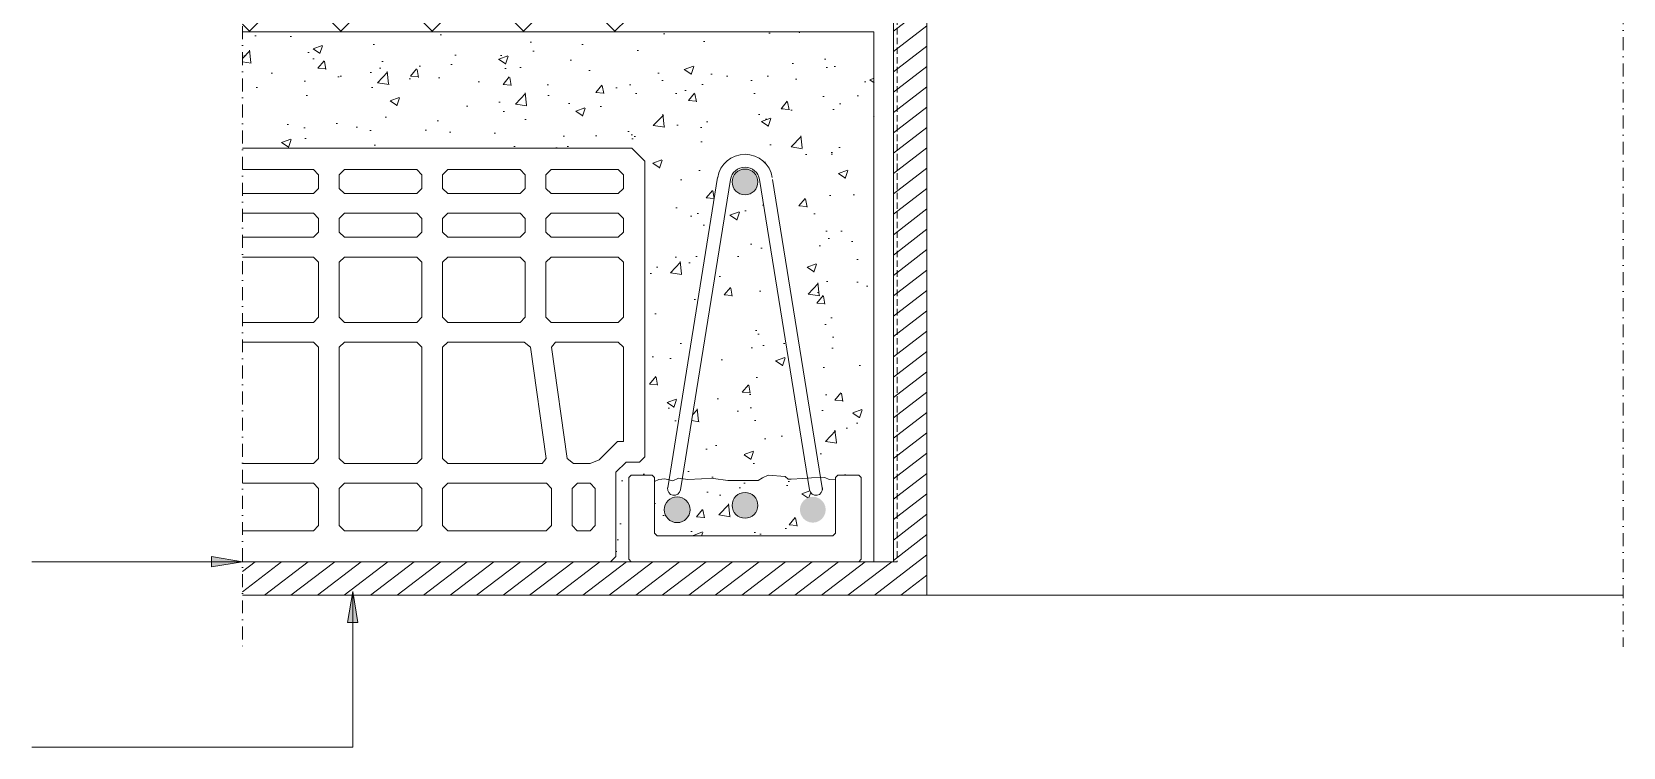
# Model space of a CAD drawing. Header units: millimetres. Extents: x -435 to 27166, y -19117 to 26500.
# Drawn here: x 24570 to 25186, y 18553 to 18830 of the extents above; entities that cross this region are included whole.
import ezdxf

# ---------------------------------------------------------------- set-up
doc = ezdxf.new("R2010")
doc.units = ezdxf.units.MM
doc.linetypes.add('IMPORT-DASHDOT _4_', pattern=[254, 127, -63.5, 0, -63.5])
doc.linetypes.add('IMPORT-HIDDEN _6_', pattern=[95.25, 63.5, -31.75])
for name, color, linetype, lineweight in [('Daglichtkoepel_Bitumen-P1-v1DWG_dwg', 8, 'Continuous', 13), ('VELUX_HATCH', 10, 'Continuous', 13), ('VELUX_INFO', 250, 'Continuous', 13), ('VELUX_INSULATION', 10, 'Continuous', 13), ('VELUX_LINNING', 2, 'Continuous', 13), ('VELUX_ROOFCONSTRUCTION', 250, 'Continuous', 13), ('VELUX_ROOFWINDOW', 2, 'Continuous', 13), ('VELUX_TEXT', 250, 'Continuous', 13), ('VELUX_VAPOUR-BARRIER', 10, 'IMPORT-HIDDEN _6_', 13)]:
    doc.layers.add(name, color=color, linetype=linetype, lineweight=lineweight)
pattern_1 = [(50, (-8463.36, 6241.45), (910.92, -79.696), [95.25, -1047.75]), (355, (-8463.4, 6241.5), (-176.214, 955.284), [76.2, -838.2]), (100.451, (-8387.45, 6234.8), (734.713, 875.583), [80.95, -890.45]), (46.184, (-8463.4, 6495.5), (1355.395, -210.214), [142.875, -1571.625]), (96.636, (-8350.4, 6478), (1187.013, 1237.14), [121.425, -1335.676]), (351.184, (-8463.4, 6495.5), (1187.025, 1237.126), [114.3, -1257.3]), (21, (-8336.36, 6431.95), (758.072, -511.326), [95.25, -1047.75]), (326, (-8336.4, 6432), (309.01, 920.94), [76.2, -838.2]), (71.451, (-8273.2, 6389.3), (1067.085, 409.607), [80.95, -890.45]), (37.5, (-8463.36, 6241.45), (15.443, 422.7752), [0, -828.04, 0, -850.9, -841.375]), (37.5, (-8463.36, 6241.45), (15.443, 422.7752), [-1678.94, 0, -841.375]), (7.5, (-8463.36, 6241.45), (334.098, 500.903), [0, -485.14, 0, -808.99, -320.675]), (7.5, (-8463.36, 6241.45), (334.098, 500.903), [-1294.13, 0, -320.675]), (327.5, (-8746.57, 6241.45), (677.9547, -28.6448), [0, -317.5, 0, -990.6, -1314.45]), (327.5, (-8746.57, 6241.45), (677.9547, -28.6448), [-1308.1, 0, -1314.45]), (317.5, (-8873.57, 6241.45), (740.647, 127.133), [0, -412.75, 0, -657.86, -933.45]), (317.5, (-8873.57, 6241.45), (740.647, 127.133), [-1070.61, 0, -933.45])]

# ---------------------------------------------------------------- blocks, each defined once
blk = doc.blocks.new('Daglichtkoepel_Bitumen-P1-v1DWG_dwg-3211646-Details Appartement')
at = {"layer": 'VELUX_HATCH'}
h = blk.add_hatch(dxfattribs=at)
h.set_pattern_fill('FP_3', color=256, style=0, pattern_type=2)
h.set_pattern_definition(pattern_1)
h.paths.add_polyline_path([(21649, 10690), (21801, 10690), (21801, 15897), (15590, 15897), (15590, 14754), (19419, 14754), (19546, 14627), (19546, 11720), (19495, 11669), (19361, 11669), (19261, 11569), (19261, 10741), (19210, 10690), (19413, 10690), (19388, 10716), (19388, 11517), (19413, 11542), (19617, 11542), (19642, 11517), (19642, 11480), (19684, 11497), (19744, 11505), (19783, 11495), (20262, 14466), (20276, 14519), (20301, 14568), (20335, 14611), (20376, 14647), (20424, 14673), (20477, 14690), (20531, 14695), (20586, 14690), (20638, 14673), (20686, 14647), (20728, 14611), (20761, 14568), (20786, 14519), (20800, 14466), (21275, 11517), (21317, 11519), (21359, 11497), (21420, 11496), (21420, 11517), (21445, 11542), (21649, 11542), (21674, 11517), (21674, 10716)])
h = blk.add_hatch(dxfattribs=at)
h.set_pattern_fill('FP_3', color=256, style=0, pattern_type=2)
h.set_pattern_definition(pattern_1)
h.paths.add_polyline_path([(20662, 11489), (20704, 11515), (20760, 11541), (20926, 11529), (20954, 11501), (20986, 11501), (21148, 11512), (20675, 14446), (20664, 14482), (20645, 14513), (20618, 14539), (20586, 14558), (20550, 14567), (20512, 14567), (20477, 14558), (20444, 14539), (20417, 14513), (20398, 14482), (20388, 14446), (19914, 11506), (19968, 11499), (20221, 11507), (20361, 11489)])
h.paths.add_polyline_path([(20531, 14296), (20498, 14300), (20468, 14313), (20441, 14333), (20421, 14359), (20408, 14390), (20404, 14423), (20408, 14456), (20421, 14486), (20441, 14513), (20468, 14533), (20498, 14546), (20531, 14550), (20564, 14546), (20595, 14533), (20621, 14513), (20641, 14486), (20654, 14456), (20658, 14423), (20654, 14390), (20641, 14359), (20621, 14333), (20595, 14313), (20564, 14300)])
h = blk.add_hatch(dxfattribs=at)
h.set_pattern_fill('FP_4', color=256, style=0, pattern_type=2)
h.set_pattern_definition([(50, (-5589, 40440.35), (910.92, -79.696), [95.25, -1047.75]), (355, (-5589, 40440.3), (-176.214, 955.284), [76.2, -838.2]), (100.451, (-5513.1, 40433.7), (734.713, 875.583), [80.95, -890.45]), (46.184, (-5589, 40694.3), (1355.395, -210.214), [142.875, -1571.625]), (96.636, (-5476, 40676.8), (1187.013, 1237.14), [121.425, -1335.676]), (351.184, (-5589, 40694.3), (1187.025, 1237.126), [114.3, -1257.3]), (21, (-5462, 40630.85), (758.072, -511.326), [95.25, -1047.75]), (326, (-5462, 40630.8), (309.01, 920.94), [76.2, -838.2]), (71.451, (-5398.8, 40588.2), (1067.085, 409.607), [80.95, -890.45]), (37.5, (-5589, 40440.35), (15.443, 422.7752), [0, -828.04, 0, -850.9, -841.375]), (37.5, (-5589, 40440.35), (15.443, 422.7752), [-1678.94, 0, -841.375]), (7.5, (-5589, 40440.35), (334.0983, 500.903), [0, -485.14, 0, -808.99, -320.675]), (7.5, (-5589, 40440.35), (334.0983, 500.903), [-1294.13, 0, -320.675]), (327.5, (-5872.22, 40440.35), (677.9547, -28.6448), [0, -317.5, 0, -990.6, -1314.45]), (327.5, (-5872.22, 40440.35), (677.9547, -28.6448), [-1308.1, 0, -1314.45]), (317.5, (-5999.2, 40440.35), (740.647, 127.133), [0, -412.75, 0, -657.86, -933.45]), (317.5, (-5999.2, 40440.35), (740.647, 127.133), [-1070.61, 0, -933.45])])
h.paths.add_polyline_path([(21395, 10944), (21420, 10970), (21420, 11496), (21359, 11497), (21317, 11519), (21275, 11517), (21292, 11416), (21292, 11400), (21288, 11384), (21280, 11369), (21269, 11357), (21255, 11348), (21239, 11344), (21222, 11343), (21206, 11347), (21192, 11355), (21180, 11366), (21171, 11380), (21166, 11396), (21148, 11511), (21098, 11509), (20986, 11501), (20954, 11501), (20926, 11529), (20760, 11541), (20698, 11512), (20662, 11489), (20361, 11489), (20221, 11507), (19968, 11499), (19914, 11506), (19896, 11396), (19891, 11380), (19882, 11366), (19870, 11355), (19856, 11347), (19840, 11343), (19823, 11344), (19807, 11348), (19793, 11357), (19782, 11369), (19774, 11384), (19770, 11400), (19771, 11416), (19783, 11495), (19744, 11505), (19684, 11497), (19642, 11480), (19642, 10970), (19667, 10944), (21142, 10944)])
h.paths.add_polyline_path([(21198, 11074), (21165, 11078), (21134, 11091), (21108, 11111), (21088, 11138), (21075, 11168), (21071, 11201), (21075, 11234), (21088, 11265), (21108, 11291), (21134, 11311), (21165, 11324), (21198, 11328), (21231, 11324), (21261, 11311), (21287, 11291), (21308, 11265), (21320, 11234), (21325, 11201), (21320, 11168), (21308, 11138), (21287, 11111), (21261, 11091), (21231, 11078)])
h.paths.add_polyline_path([(19864, 11074), (19832, 11078), (19801, 11091), (19775, 11111), (19754, 11138), (19742, 11168), (19737, 11201), (19742, 11234), (19754, 11265), (19775, 11291), (19801, 11311), (19832, 11324), (19864, 11328), (19897, 11324), (19928, 11311), (19954, 11291), (19974, 11265), (19987, 11234), (19991, 11201), (19987, 11168), (19974, 11138), (19954, 11111), (19928, 11091), (19897, 11078)])
h.paths.add_polyline_path([(20531, 11117), (20498, 11121), (20468, 11134), (20441, 11154), (20421, 11180), (20408, 11211), (20404, 11244), (20408, 11277), (20421, 11307), (20441, 11334), (20468, 11354), (20498, 11367), (20531, 11371), (20564, 11367), (20595, 11354), (20621, 11334), (20641, 11307), (20654, 11277), (20658, 11244), (20654, 11211), (20641, 11180), (20621, 11154), (20595, 11134), (20564, 11121)])
at = {"layer": 'VELUX_INSULATION'}
h = blk.add_hatch(dxfattribs=at)
h.set_pattern_fill('FP_1', color=256, style=0, pattern_type=2)
h.set_pattern_definition([(45, (-4202.6, -23712.24), (-449.013, 449.013), []), (135, (-4202.6, -23712.24), (-449.013, -449.013), [])])
h.paths.add_polyline_path([(15590, 15897), (19377, 15897), (19378, 15900), (19378, 19710), (15590, 19710)])
at = {"layer": 'VELUX_ROOFCONSTRUCTION'}
h = blk.add_hatch(color=3, dxfattribs=at)
h.paths.add_polyline_path([(19864, 11074), (19897, 11078), (19928, 11091), (19954, 11111), (19974, 11138), (19987, 11168), (19991, 11201), (19987, 11234), (19974, 11265), (19954, 11291), (19928, 11311), (19897, 11324), (19864, 11328), (19832, 11324), (19801, 11311), (19775, 11291), (19754, 11265), (19742, 11234), (19737, 11201), (19742, 11168), (19754, 11138), (19775, 11111), (19801, 11091), (19832, 11078)])
h.paths.add_polyline_path([(21198, 11074), (21231, 11078), (21261, 11091), (21287, 11111), (21308, 11138), (21320, 11168), (21325, 11201), (21320, 11234), (21308, 11265), (21287, 11291), (21261, 11311), (21231, 11324), (21198, 11328), (21165, 11324), (21134, 11311), (21108, 11291), (21088, 11265), (21075, 11234), (21071, 11201), (21075, 11168), (21088, 11138), (21108, 11111), (21134, 11091), (21165, 11078)])
h.paths.add_polyline_path([(20531, 11117), (20564, 11121), (20595, 11134), (20621, 11154), (20641, 11180), (20654, 11211), (20658, 11244), (20654, 11277), (20641, 11307), (20621, 11334), (20595, 11354), (20564, 11367), (20531, 11371), (20498, 11367), (20468, 11354), (20441, 11334), (20421, 11307), (20408, 11277), (20404, 11244), (20408, 11211), (20421, 11180), (20441, 11154), (20468, 11134), (20498, 11121)])
h.paths.add_polyline_path([(20531, 14296), (20564, 14300), (20595, 14313), (20621, 14333), (20641, 14359), (20654, 14390), (20658, 14423), (20654, 14456), (20641, 14486), (20621, 14513), (20595, 14533), (20564, 14546), (20531, 14550), (20498, 14546), (20468, 14533), (20441, 14513), (20421, 14486), (20408, 14456), (20404, 14423), (20408, 14390), (20421, 14359), (20441, 14333), (20468, 14313), (20498, 14300)])
at = {"layer": 'VELUX_ROOFWINDOW'}
h = blk.add_hatch(dxfattribs=at)
h.set_pattern_fill('FP_2', color=10, style=0, pattern_type=2)
h.set_pattern_definition([(37.5, (-4202.61, -23712.24), (-96.6409, 125.94484), [])])
h.paths.add_polyline_path([(18129, 10360), (22320, 10360), (22319, 20062), (22313, 20065), (22010, 20065), (22003, 20060), (22003, 20058), (22003, 19766), (21990, 19739), (21990, 10690), (15590, 10690), (15590, 10360)])
at = {"layer": 'VELUX_TEXT'}
for points in [[(15285, 10640), (15285, 10741), (15590, 10690)], [(16624, 10093), (16675, 10398), (16725, 10093)]]:
    blk.add_hatch(color=7, dxfattribs=at).paths.add_polyline_path(points)
at = {"layer": 'VELUX_INFO', "color": 10, "linetype": 'IMPORT-DASHDOT _4_'}
for p, q in [((15590, 20315), (15590, 9852)), ((29165, 18410), (29165, 9852))]:
    blk.add_line(p, q, dxfattribs=at)
at = {"layer": 'VELUX_LINNING', "flags": 128}
for points in [[(22320, 19786), (22320, 10360), (15590, 10360)], [(15590, 10690), (21990, 10690), (21990, 19739)], [(21799, 10690), (21799, 15897), (15590, 15897)]]:
    blk.add_lwpolyline(points, dxfattribs=at)
at = {"layer": 'VELUX_ROOFCONSTRUCTION', "color": 3}
for p, q in [((19771, 11416), (20262, 14466)), ((19896, 11396), (20388, 14446)), ((21166, 11396), (20675, 14446)), ((21292, 11396), (20800, 14446))]:
    blk.add_line(p, q, dxfattribs=at)
at = {"layer": 'VELUX_ROOFCONSTRUCTION', "color": 3, "flags": 128}
for points in [[(15590, 10690), (19210, 10690), (19261, 10741), (19261, 11569), (19361, 11669), (19495, 11669), (19546, 11720), (19546, 14627), (19419, 14754), (15590, 14754)], [(15590, 14309), (16288, 14309), (16339, 14359), (16339, 14494), (16288, 14544), (15590, 14544)], [(15590, 13879), (16288, 13879), (16339, 13930), (16339, 14064), (16288, 14115), (15590, 14115)], [(15590, 13042), (16288, 13042), (16339, 13093), (16339, 13634), (16288, 13685), (15590, 13685)], [(15590, 11655), (16288, 11655), (16339, 11706), (16339, 12798), (16288, 12848), (15590, 12848)], [(15590, 10995), (16288, 10995), (16339, 11046), (16339, 11411), (16288, 11461), (15590, 11461)], [(19642, 11480), (19684, 11497), (19744, 11505), (19820, 11485), (19876, 11511), (19968, 11499), (20103, 11503), (20221, 11507), (20361, 11489), (20662, 11489), (20704, 11515), (20760, 11541), (20926, 11529), (20954, 11501), (20986, 11501), (21098, 11509), (21184, 11513), (21317, 11519), (21359, 11497), (21420, 11496)]]:
    blk.add_lwpolyline(points, dxfattribs=at)
for points in [[(16542, 14494), (16542, 14359), (16593, 14309), (17304, 14309), (17355, 14359), (17355, 14494), (17304, 14544), (16593, 14544)], [(17558, 14494), (17558, 14359), (17609, 14309), (18320, 14309), (18371, 14359), (18371, 14494), (18320, 14544), (17609, 14544)], [(18574, 14494), (18574, 14359), (18625, 14309), (19285, 14309), (19336, 14359), (19336, 14494), (19285, 14544), (18625, 14544)], [(16542, 14064), (16542, 13930), (16593, 13879), (17304, 13879), (17355, 13930), (17355, 14064), (17304, 14115), (16593, 14115)], [(17558, 14064), (17558, 13930), (17609, 13879), (18320, 13879), (18371, 13930), (18371, 14064), (18320, 14115), (17609, 14115)], [(18574, 14064), (18574, 13930), (18625, 13879), (19285, 13879), (19336, 13930), (19336, 14064), (19285, 14115), (18625, 14115)], [(16542, 13634), (16542, 13093), (16593, 13042), (17304, 13042), (17355, 13093), (17355, 13634), (17304, 13685), (16593, 13685)], [(17558, 13634), (17558, 13093), (17609, 13042), (18320, 13042), (18371, 13093), (18371, 13634), (18320, 13685), (17609, 13685)], [(18574, 13634), (18574, 13093), (18625, 13042), (19285, 13042), (19336, 13093), (19336, 13634), (19285, 13685), (18625, 13685)], [(16542, 12798), (16542, 11706), (16593, 11655), (17304, 11655), (17355, 11706), (17355, 12798), (17304, 12848), (16593, 12848)], [(17558, 12798), (17558, 11706), (17609, 11655), (18536, 11655), (18575, 11705), (18421, 12799), (18359, 12848), (17609, 12848)], [(18629, 12799), (18784, 11705), (18846, 11655), (19009, 11655), (19096, 11691), (19277, 11872), (19336, 11872), (19336, 12798), (19285, 12848), (18669, 12848)], [(16593, 11461), (16542, 11411), (16542, 11046), (16593, 10995), (17304, 10995), (17355, 11046), (17355, 11411), (17304, 11461)], [(17558, 11411), (17558, 11046), (17609, 10995), (18576, 10995), (18627, 11046), (18628, 11411), (18578, 11461), (17609, 11461)], [(18832, 11410), (18830, 11046), (18881, 10995), (19007, 10995), (19058, 11046), (19058, 11411), (19007, 11461), (18883, 11461)], [(21674, 11517), (21649, 11542), (21445, 11542), (21420, 11517), (21420, 10970), (21395, 10944), (19667, 10944), (19642, 10970), (19642, 11517), (19617, 11542), (19413, 11542), (19388, 11517), (19388, 10716), (19413, 10690), (21649, 10690), (21674, 10716)]]:
    blk.add_lwpolyline(points, close=True, dxfattribs=at)
at = {"layer": 'VELUX_ROOFCONSTRUCTION', "color": 3}
for centre in [(20531, 14423), (19864, 11201), (20531, 11244)]:
    blk.add_circle(centre, 127, dxfattribs=at)
for centre, radius, start, end in [((20531, 14423), 272, 9.1583, 170.8417), ((20531, 14423), 145, 9.1583, 170.8417), ((19833, 11406), 63.5, 170.8417, 350.8417), ((21229, 11406), 63.5, 189.1583, 9.1583)]:
    blk.add_arc(centre, radius, start, end, dxfattribs=at)
at = {"layer": 'VELUX_ROOFWINDOW'}
blk.add_line((22320, 10360), (29165, 10360), dxfattribs=at)
at = {"layer": 'VELUX_TEXT'}
for p, q in [((15590, 10690), (13519, 10690)), ((15285, 10640), (15285, 10741)), ((15285, 10741), (15590, 10690)), ((15590, 10690), (15285, 10640)), ((16624, 10093), (16675, 10398)), ((16675, 10398), (16725, 10093)), ((16725, 10093), (16624, 10093))]:
    blk.add_line(p, q, dxfattribs=at)
at = {"layer": 'VELUX_TEXT', "flags": 128}
blk.add_lwpolyline([(16675, 10398), (16675, 8867), (13519, 8867)], dxfattribs=at)
at = {"layer": 'VELUX_VAPOUR-BARRIER', "flags": 128}
blk.add_lwpolyline([(22299, 20047), (22028, 20047), (22028, 10690), (15590, 10690)], dxfattribs=at)

msp = doc.modelspace()

# ---------------------------------------------------------------- block references
at = {"layer": 'Daglichtkoepel_Bitumen-P1-v1DWG_dwg', "color": 250, "xscale": 0.0393700796202811, "yscale": 0.0393700796202811, "zscale": 0.0393700796202811}
msp.add_blockref('Daglichtkoepel_Bitumen-P1-v1DWG_dwg-3211646-Details Appartement', (24037.5, 18203.96), dxfattribs=at)

doc.saveas('drawing.dxf')
